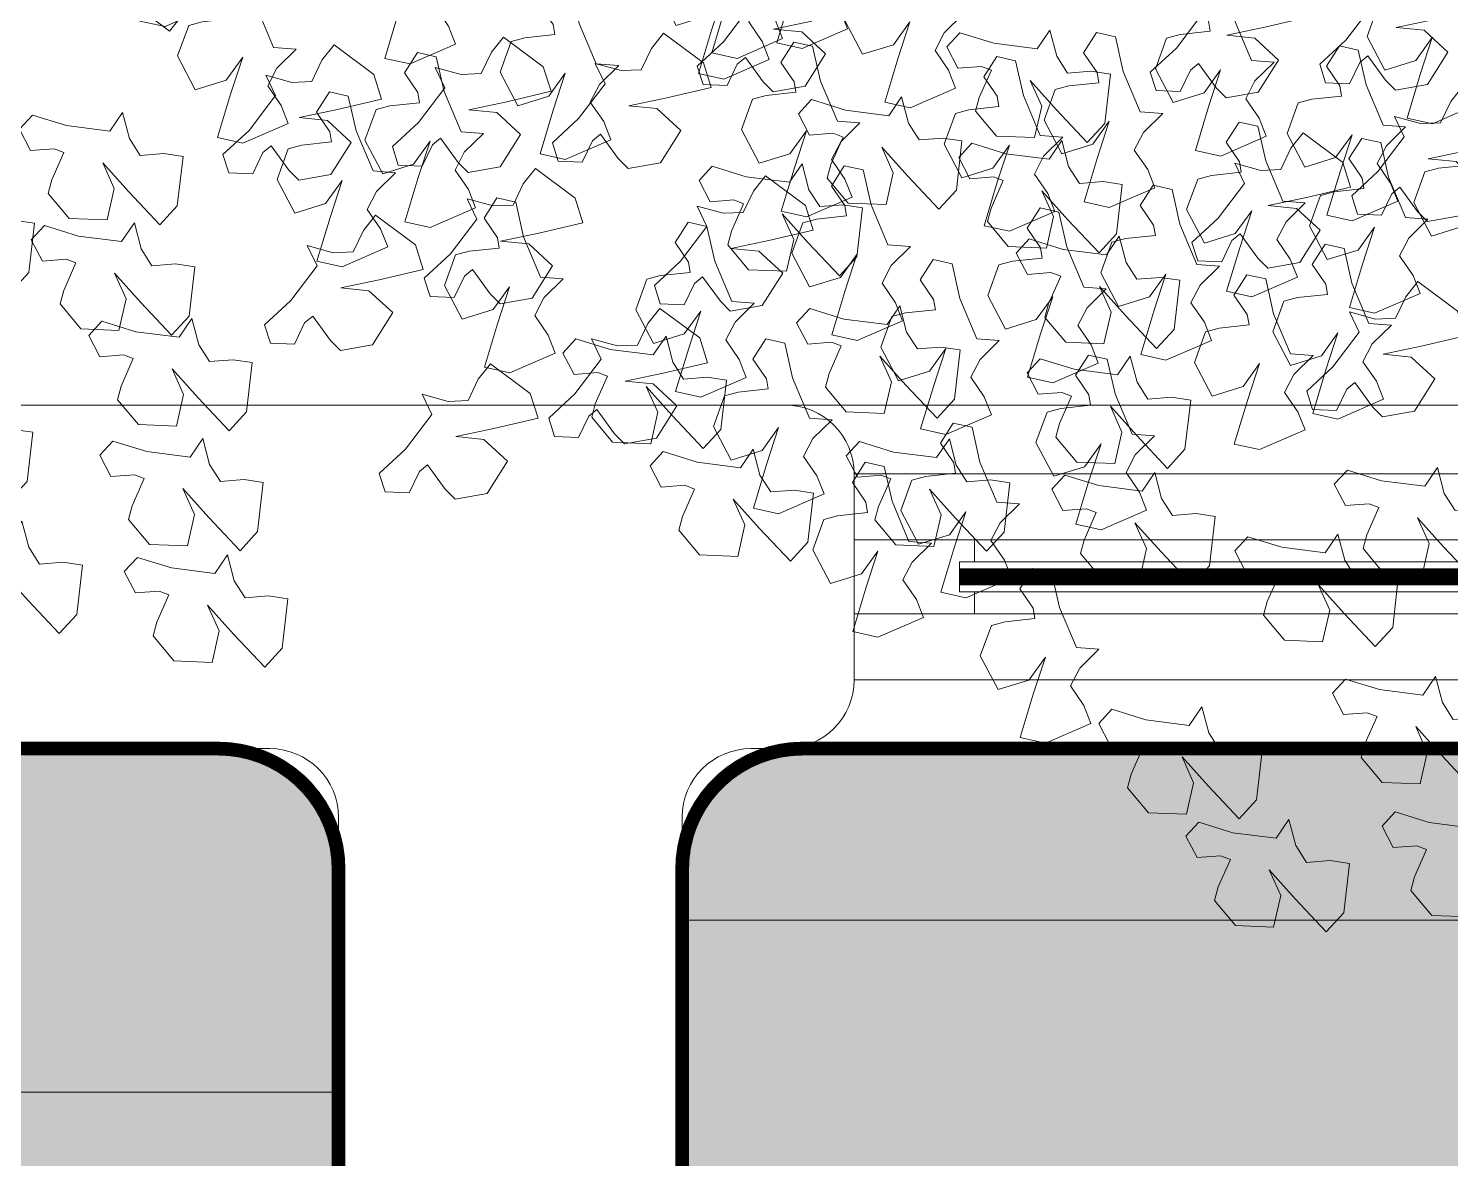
# Model space of a CAD drawing. Header units: metres. Extents: x 8 to 2416, y -346 to 476.
# Drawn here: x 214.881 to 215.709, y -96.089 to -95.431 of the extents above; entities that cross this region are included whole.
import ezdxf

# ---------------------------------------------------------------- set-up
doc = ezdxf.new("R2010")
doc.units = ezdxf.units.M
doc.linetypes.add('0', pattern=[0])
doc.layers.get('0').update_dxf_attribs({"color": 250, "linetype": '0', "lineweight": 20})
for name, color, linetype, lineweight in [('A-DOOR', 35, 'Continuous', 5), ('A-WALL', 250, 'Continuous', 20), ('ARBOLES', 86, 'Continuous', 0), ('baños', 140, 'Continuous', 0), ('muros bajitos', 252, 'Continuous', 5), ('piscina', 131, 'Continuous', 0), ('PLAFON', 253, 'Continuous', 5)]:
    doc.layers.add(name, color=color, linetype=linetype, lineweight=lineweight)
doc.styles.get("Standard").update_dxf_attribs({"font": 'arial.ttf', "height": 0.1875})

# ---------------------------------------------------------------- blocks, each defined once
blk = doc.blocks.new('TREES')
at = {"layer": 'ARBOLES', "color": 252, "true_color": 0x8da178}
for p, q in [((-0.03253, 0.00083), (-0.03416, -0.00541)), ((-0.06578, -0.00532), (-0.06526, -0.00732)), ((-0.05654, -0.01229), (-0.06062, -0.00466)), ((-0.03416, -0.00541), (-0.03004, -0.01174)), ((-0.02411, -0.00927), (-0.02128, -0.00444)), ((-0.02128, -0.00444), (-0.02298, -0.01197)), ((-0.11772, -0.01255), (-0.11428, -0.00845)), ((-0.06526, -0.00732), (-0.0711, -0.00852)), ((-0.03945, -0.0078), (-0.04162, -0.01205)), ((-0.03565, -0.00828), (-0.03945, -0.0078)), ((-0.03345, -0.015), (-0.03565, -0.00828)), ((-0.12752, -0.01584), (-0.12468, -0.01101)), ((-0.12468, -0.01101), (-0.12639, -0.01854)), ((-0.08765, -0.00968), (-0.08982, -0.01393)), ((-0.08385, -0.01016), (-0.08765, -0.00968)), ((-0.08165, -0.01688), (-0.08385, -0.01016)), ((-0.07371, -0.00949), (-0.07534, -0.01573)), ((-0.0711, -0.00852), (-0.07371, -0.00949)), ((-0.03004, -0.01174), (-0.02411, -0.00927)), ((-0.16144, -0.01197), (-0.16321, -0.0208)), ((-0.14951, -0.0167), (-0.15125, -0.01327)), ((-0.13756, -0.01198), (-0.13344, -0.01831)), ((-0.1192, -0.01623), (-0.11772, -0.01255)), ((-0.08982, -0.01393), (-0.08681, -0.01753)), ((-0.05206, -0.0122), (-0.05654, -0.01229)), ((-0.0555, -0.0163), (-0.05206, -0.0122)), ((-0.04162, -0.01205), (-0.03861, -0.01566)), ((-0.02298, -0.01197), (-0.02476, -0.0208)), ((-0.15813, -0.02144), (-0.14951, -0.0167)), ((-0.13344, -0.01831), (-0.12752, -0.01584)), ((-0.1162, -0.01984), (-0.1192, -0.01623)), ((-0.10692, -0.01625), (-0.10909, -0.0205)), ((-0.10312, -0.01673), (-0.10692, -0.01625)), ((-0.10092, -0.02345), (-0.10312, -0.01673)), ((-0.07757, -0.0245), (-0.08165, -0.01688)), ((-0.07534, -0.01573), (-0.07122, -0.02206)), ((-0.0653, -0.01959), (-0.06246, -0.01476)), ((-0.06246, -0.01476), (-0.06417, -0.02229)), ((-0.05698, -0.01998), (-0.0555, -0.0163)), ((-0.03861, -0.01566), (-0.03809, -0.01767)), ((-0.02937, -0.02263), (-0.03345, -0.015)), ((-0.01967, -0.02144), (-0.01106, -0.0167)), ((-0.14724, -0.01718), (-0.14941, -0.02142)), ((-0.14344, -0.01766), (-0.14724, -0.01718)), ((-0.14124, -0.02438), (-0.14344, -0.01766)), ((-0.12639, -0.01854), (-0.12816, -0.02737)), ((-0.08629, -0.01954), (-0.09213, -0.02073)), ((-0.08681, -0.01753), (-0.08629, -0.01954)), ((-0.07122, -0.02206), (-0.0653, -0.01959)), ((-0.04393, -0.01886), (-0.04654, -0.01983)), ((-0.03809, -0.01767), (-0.04393, -0.01886)), ((-0.16321, -0.0208), (-0.15813, -0.02144)), ((-0.14941, -0.02142), (-0.1464, -0.02503)), ((-0.11446, -0.02327), (-0.1162, -0.01984)), ((-0.10909, -0.0205), (-0.10608, -0.02411)), ((-0.09475, -0.02171), (-0.09638, -0.02795)), ((-0.09213, -0.02073), (-0.09475, -0.02171)), ((-0.06417, -0.02229), (-0.06594, -0.03112)), ((-0.05398, -0.02359), (-0.05698, -0.01998)), ((-0.04654, -0.01983), (-0.04818, -0.02607)), ((-0.02489, -0.02254), (-0.02937, -0.02263)), ((-0.02833, -0.02664), (-0.02489, -0.02254)), ((-0.02476, -0.0208), (-0.01967, -0.02144)), ((-0.1464, -0.02503), (-0.14588, -0.02704)), ((-0.13716, -0.032), (-0.14124, -0.02438)), ((-0.12307, -0.02801), (-0.11446, -0.02327)), ((-0.10608, -0.02411), (-0.10556, -0.02611)), ((-0.09684, -0.03107), (-0.10092, -0.02345)), ((-0.07309, -0.02441), (-0.07757, -0.0245)), ((-0.07653, -0.02852), (-0.07309, -0.02441)), ((-0.05785, -0.0247), (-0.06002, -0.02894)), ((-0.05405, -0.02517), (-0.05785, -0.0247)), ((-0.05185, -0.0319), (-0.05405, -0.02517)), ((-0.05224, -0.02702), (-0.05398, -0.02359)), ((-0.03813, -0.02993), (-0.0353, -0.0251)), ((-0.0353, -0.0251), (-0.037, -0.03263)), ((-0.14588, -0.02704), (-0.15172, -0.02823)), ((-0.12816, -0.02737), (-0.12307, -0.02801)), ((-0.1114, -0.0273), (-0.11401, -0.02828)), ((-0.10556, -0.02611), (-0.1114, -0.0273)), ((-0.09638, -0.02795), (-0.09226, -0.03427)), ((-0.08633, -0.0318), (-0.0835, -0.02697)), ((-0.0835, -0.02697), (-0.0852, -0.03451)), ((-0.06085, -0.03176), (-0.05224, -0.02702)), ((-0.04818, -0.02607), (-0.04405, -0.0324)), ((-0.03332, -0.02564), (-0.03548, -0.02989)), ((-0.02951, -0.02612), (-0.03332, -0.02564)), ((-0.02982, -0.03032), (-0.02833, -0.02664)), ((-0.02731, -0.03284), (-0.02951, -0.02612)), ((-0.15433, -0.02921), (-0.15596, -0.03545)), ((-0.15172, -0.02823), (-0.15433, -0.02921)), ((-0.11401, -0.02828), (-0.11564, -0.03452)), ((-0.09236, -0.03099), (-0.09684, -0.03107)), ((-0.0958, -0.03509), (-0.09236, -0.03099)), ((-0.07802, -0.0322), (-0.07653, -0.02852)), ((-0.06002, -0.02894), (-0.05701, -0.03255)), ((-0.04405, -0.0324), (-0.03813, -0.02993)), ((-0.03548, -0.02989), (-0.03248, -0.0335)), ((-0.02681, -0.03393), (-0.02982, -0.03032)), ((-0.01764, -0.03013), (-0.02026, -0.0311)), ((-0.0118, -0.02893), (-0.01764, -0.03013)), ((-0.13268, -0.03191), (-0.13716, -0.032)), ((-0.13612, -0.03601), (-0.13268, -0.03191)), ((-0.1056, -0.03838), (-0.10276, -0.03355)), ((-0.10276, -0.03355), (-0.10447, -0.04108)), ((-0.09226, -0.03427), (-0.08633, -0.0318)), ((-0.07501, -0.0358), (-0.07802, -0.0322)), ((-0.06594, -0.03112), (-0.06085, -0.03176)), ((-0.05701, -0.03255), (-0.05649, -0.03456)), ((-0.04777, -0.03952), (-0.05185, -0.0319)), ((-0.037, -0.03263), (-0.03878, -0.04146)), ((-0.03248, -0.0335), (-0.03196, -0.03551)), ((-0.02324, -0.04047), (-0.02731, -0.03284)), ((-0.02026, -0.0311), (-0.02189, -0.03734)), ((-0.15596, -0.03545), (-0.15184, -0.04177)), ((-0.14592, -0.0393), (-0.14308, -0.03447)), ((-0.14308, -0.03447), (-0.14479, -0.04201)), ((-0.1376, -0.03969), (-0.13612, -0.03601)), ((-0.11564, -0.03452), (-0.11152, -0.04085)), ((-0.09728, -0.03877), (-0.0958, -0.03509)), ((-0.0852, -0.03451), (-0.08698, -0.04334)), ((-0.07328, -0.03924), (-0.07501, -0.0358)), ((-0.06233, -0.03575), (-0.06495, -0.03673)), ((-0.05649, -0.03456), (-0.06233, -0.03575)), ((-0.03196, -0.03551), (-0.03779, -0.0367)), ((-0.02507, -0.03736), (-0.02681, -0.03393)), ((-0.15184, -0.04177), (-0.14592, -0.0393)), ((-0.11152, -0.04085), (-0.1056, -0.03838)), ((-0.09428, -0.04238), (-0.09728, -0.03877)), ((-0.08189, -0.04398), (-0.07328, -0.03924)), ((-0.07364, -0.03879), (-0.0758, -0.04304)), ((-0.06983, -0.03927), (-0.07364, -0.03879)), ((-0.06763, -0.04599), (-0.06983, -0.03927)), ((-0.06495, -0.03673), (-0.06658, -0.04297)), ((-0.04329, -0.03943), (-0.04777, -0.03952)), ((-0.04673, -0.04353), (-0.04329, -0.03943)), ((-0.04041, -0.03767), (-0.04204, -0.04391)), ((-0.03779, -0.0367), (-0.04041, -0.03767)), ((-0.03369, -0.0421), (-0.02507, -0.03736)), ((-0.02189, -0.03734), (-0.01777, -0.04367)), ((-0.14479, -0.04201), (-0.14656, -0.05084)), ((-0.1346, -0.0433), (-0.1376, -0.03969)), ((-0.13497, -0.04066), (-0.13714, -0.04491)), ((-0.13117, -0.04114), (-0.13497, -0.04066)), ((-0.12897, -0.04786), (-0.13117, -0.04114)), ((-0.10447, -0.04108), (-0.10624, -0.04991)), ((-0.05653, -0.04682), (-0.0537, -0.04199)), ((-0.0537, -0.04199), (-0.0554, -0.04953)), ((-0.03878, -0.04146), (-0.03369, -0.0421)), ((-0.01876, -0.04038), (-0.02324, -0.04047)), ((-0.02219, -0.04448), (-0.01876, -0.04038)), ((-0.01777, -0.04367), (-0.01184, -0.0412)), ((0.13765, -0.04084), (0.13308, -0.04818)), ((-0.13714, -0.04491), (-0.13413, -0.04852)), ((-0.13286, -0.04674), (-0.1346, -0.0433)), ((-0.09254, -0.04581), (-0.09428, -0.04238)), ((-0.08698, -0.04334), (-0.08189, -0.04398)), ((-0.0758, -0.04304), (-0.0728, -0.04664)), ((-0.06658, -0.04297), (-0.06245, -0.04929)), ((-0.04822, -0.04721), (-0.04673, -0.04353)), ((-0.04204, -0.04391), (-0.03792, -0.05024)), ((-0.03199, -0.04777), (-0.02916, -0.04294)), ((-0.02916, -0.04294), (-0.03087, -0.05048)), ((-0.02368, -0.04816), (-0.02219, -0.04448)), ((0.14275, -0.04473), (0.15013, -0.04244)), ((0.14835, -0.04477), (0.14275, -0.04473)), ((0.15345, -0.04866), (0.14835, -0.04477)), ((-0.14147, -0.05148), (-0.13286, -0.04674)), ((-0.12489, -0.05549), (-0.12897, -0.04786)), ((-0.10116, -0.05055), (-0.09254, -0.04581)), ((-0.09554, -0.04536), (-0.0977, -0.04961)), ((-0.09173, -0.04584), (-0.09554, -0.04536)), ((-0.08953, -0.05256), (-0.09173, -0.04584)), ((-0.0728, -0.04664), (-0.07227, -0.04865)), ((-0.06356, -0.05361), (-0.06763, -0.04599)), ((-0.06245, -0.04929), (-0.05653, -0.04682)), ((-0.04521, -0.05082), (-0.04822, -0.04721)), ((-0.03859, -0.04723), (-0.04075, -0.05148)), ((-0.03478, -0.04771), (-0.03859, -0.04723)), ((-0.03792, -0.05024), (-0.03199, -0.04777)), ((-0.03258, -0.05443), (-0.03478, -0.04771)), ((0.12109, -0.04759), (0.11899, -0.05081)), ((0.1295, -0.05268), (0.12109, -0.04759)), ((-0.13361, -0.05052), (-0.13945, -0.05172)), ((-0.13413, -0.04852), (-0.13361, -0.05052)), ((-0.10624, -0.04991), (-0.10116, -0.05055)), ((-0.0977, -0.04961), (-0.0947, -0.05321)), ((-0.07811, -0.04984), (-0.08073, -0.05082)), ((-0.07227, -0.04865), (-0.07811, -0.04984)), ((-0.0554, -0.04953), (-0.05718, -0.05836)), ((-0.03087, -0.05048), (-0.03264, -0.0593)), ((-0.02067, -0.05177), (-0.02368, -0.04816)), ((0.13308, -0.04818), (0.12836, -0.05344)), ((0.15004, -0.0554), (0.15345, -0.04866)), ((-0.14656, -0.05084), (-0.14147, -0.05148)), ((-0.14207, -0.05269), (-0.1437, -0.05893)), ((-0.13945, -0.05172), (-0.14207, -0.05269)), ((-0.0947, -0.05321), (-0.09417, -0.05522)), ((-0.08546, -0.06018), (-0.08953, -0.05256)), ((-0.08073, -0.05082), (-0.08236, -0.05706)), ((-0.05907, -0.05352), (-0.06356, -0.05361)), ((-0.06251, -0.05762), (-0.05907, -0.05352)), ((-0.04347, -0.05426), (-0.04521, -0.05082)), ((-0.04075, -0.05148), (-0.03774, -0.05509)), ((-0.01894, -0.0552), (-0.02067, -0.05177)), ((0.01514, -0.05124), (0.02355, -0.05633)), ((0.02355, -0.05633), (0.02565, -0.05311)), ((0.08956, -0.05134), (0.08745, -0.05456)), ((0.09797, -0.05643), (0.08956, -0.05134)), ((0.11899, -0.05081), (0.11737, -0.05521)), ((0.12836, -0.05344), (0.12985, -0.05698)), ((0.1315, -0.0574), (0.1295, -0.05268)), ((0.13461, -0.05673), (0.13623, -0.05232)), ((0.13623, -0.05232), (0.13771, -0.05087)), ((0.13771, -0.05087), (0.14166, -0.05533)), ((-0.16476, -0.05473), (-0.16692, -0.05898)), ((-0.16095, -0.05521), (-0.16476, -0.05473)), ((-0.15875, -0.06193), (-0.16095, -0.05521)), ((-0.12041, -0.0554), (-0.12489, -0.05549)), ((-0.12385, -0.0595), (-0.12041, -0.0554)), ((-0.09417, -0.05522), (-0.10001, -0.05641)), ((-0.07231, -0.06091), (-0.06948, -0.05608)), ((-0.06948, -0.05608), (-0.07119, -0.06362)), ((-0.05349, -0.05473), (-0.05565, -0.05898)), ((-0.04968, -0.05521), (-0.05349, -0.05473)), ((-0.05209, -0.059), (-0.04347, -0.05426)), ((-0.04748, -0.06193), (-0.04968, -0.05521)), ((-0.03774, -0.05509), (-0.03722, -0.0571)), ((-0.02851, -0.06206), (-0.03258, -0.05443)), ((-0.02755, -0.05994), (-0.01894, -0.0552)), ((0.05626, -0.05603), (0.05415, -0.05925)), ((0.06467, -0.06112), (0.05626, -0.05603)), ((0.08745, -0.05456), (0.08583, -0.05896)), ((0.10816, -0.05484), (0.11048, -0.05868)), ((0.11343, -0.05577), (0.10816, -0.05484)), ((0.11737, -0.05521), (0.11343, -0.05577)), ((0.14166, -0.05533), (0.14381, -0.05711)), ((0.14381, -0.05711), (0.15004, -0.0554)), ((-0.16692, -0.05898), (-0.16391, -0.06259)), ((-0.1437, -0.05893), (-0.13957, -0.06526)), ((-0.13365, -0.06279), (-0.13082, -0.05796)), ((-0.13082, -0.05796), (-0.13252, -0.06549)), ((-0.11569, -0.05756), (-0.11785, -0.0618)), ((-0.11188, -0.05803), (-0.11569, -0.05756)), ((-0.10968, -0.06476), (-0.11188, -0.05803)), ((-0.10263, -0.05739), (-0.10426, -0.06363)), ((-0.10001, -0.05641), (-0.10263, -0.05739)), ((-0.08236, -0.05706), (-0.07824, -0.06338)), ((-0.064, -0.06131), (-0.06251, -0.05762)), ((-0.05718, -0.05836), (-0.05209, -0.059)), ((-0.05565, -0.05898), (-0.05265, -0.06259)), ((-0.04306, -0.05829), (-0.04568, -0.05926)), ((-0.03722, -0.0571), (-0.04306, -0.05829)), ((0.07663, -0.05859), (0.07895, -0.06243)), ((0.0819, -0.05952), (0.07663, -0.05859)), ((0.08583, -0.05896), (0.0819, -0.05952)), ((0.09996, -0.06115), (0.09797, -0.05643)), ((0.11048, -0.05868), (0.10592, -0.06602)), ((0.12296, -0.06028), (0.1315, -0.0574)), ((0.12985, -0.05698), (0.13461, -0.05673)), ((-0.15468, -0.06956), (-0.15875, -0.06193)), ((-0.12534, -0.06318), (-0.12385, -0.0595)), ((-0.11785, -0.0618), (-0.11485, -0.06541)), ((-0.08097, -0.06009), (-0.08546, -0.06018)), ((-0.08441, -0.0642), (-0.08097, -0.06009)), ((-0.07824, -0.06338), (-0.07231, -0.06091)), ((-0.06099, -0.06491), (-0.064, -0.06131)), ((-0.04341, -0.06956), (-0.04748, -0.06193)), ((-0.04568, -0.05926), (-0.04731, -0.0655)), ((-0.03264, -0.0593), (-0.02755, -0.05994)), ((-0.02402, -0.06197), (-0.02851, -0.06206)), ((-0.02746, -0.06607), (-0.02402, -0.06197)), ((0.05415, -0.05925), (0.05253, -0.06366)), ((0.06666, -0.06585), (0.06467, -0.06112)), ((0.09143, -0.06403), (0.09996, -0.06115)), ((0.11558, -0.06257), (0.12296, -0.06028)), ((-0.16339, -0.06459), (-0.16923, -0.06579)), ((-0.16391, -0.06259), (-0.16339, -0.06459)), ((-0.13957, -0.06526), (-0.13365, -0.06279)), ((-0.12233, -0.06679), (-0.12534, -0.06318)), ((-0.10561, -0.07238), (-0.10968, -0.06476)), ((-0.10426, -0.06363), (-0.10014, -0.06996)), ((-0.09421, -0.06748), (-0.09138, -0.06266)), ((-0.09138, -0.06266), (-0.09309, -0.07019)), ((-0.0859, -0.06788), (-0.08441, -0.0642)), ((-0.07119, -0.06362), (-0.07296, -0.07245)), ((-0.05212, -0.06459), (-0.05796, -0.06579)), ((-0.05265, -0.06259), (-0.05212, -0.06459)), ((-0.03726, -0.06936), (-0.03443, -0.06453)), ((-0.03443, -0.06453), (-0.03613, -0.07207)), ((0.04333, -0.06329), (0.04565, -0.06712)), ((0.0486, -0.06421), (0.04333, -0.06329)), ((0.05253, -0.06366), (0.0486, -0.06421)), ((0.07895, -0.06243), (0.07438, -0.06977)), ((0.08405, -0.06632), (0.09143, -0.06403)), ((0.12118, -0.06261), (0.11558, -0.06257)), ((0.12628, -0.06651), (0.12118, -0.06261)), ((-0.17185, -0.06676), (-0.17348, -0.073)), ((-0.16923, -0.06579), (-0.17185, -0.06676)), ((-0.13252, -0.06549), (-0.1343, -0.07432)), ((-0.12059, -0.07022), (-0.12233, -0.06679)), ((-0.11432, -0.06742), (-0.12016, -0.06861)), ((-0.11485, -0.06541), (-0.11432, -0.06742)), ((-0.10014, -0.06996), (-0.09421, -0.06748)), ((-0.06058, -0.06676), (-0.06221, -0.073)), ((-0.05926, -0.06835), (-0.06099, -0.06491)), ((-0.05796, -0.06579), (-0.06058, -0.06676)), ((-0.04731, -0.0655), (-0.04319, -0.07183)), ((-0.02895, -0.06975), (-0.02746, -0.06607)), ((0.04565, -0.06712), (0.04108, -0.07447)), ((0.05813, -0.06873), (0.06666, -0.06585)), ((0.08965, -0.06636), (0.08405, -0.06632)), ((0.09475, -0.07025), (0.08965, -0.06636)), ((0.10592, -0.06602), (0.10119, -0.07129)), ((0.12287, -0.07324), (0.12628, -0.06651)), ((-0.15019, -0.06947), (-0.15468, -0.06956)), ((-0.15363, -0.07357), (-0.15019, -0.06947)), ((-0.12921, -0.07496), (-0.12059, -0.07022)), ((-0.12278, -0.06958), (-0.12441, -0.07583)), ((-0.12016, -0.06861), (-0.12278, -0.06958)), ((-0.09309, -0.07019), (-0.09486, -0.07902)), ((-0.08289, -0.07148), (-0.0859, -0.06788)), ((-0.06787, -0.07309), (-0.05926, -0.06835)), ((-0.03892, -0.06947), (-0.04341, -0.06956)), ((-0.04319, -0.07183), (-0.03726, -0.06936)), ((-0.04236, -0.07357), (-0.03892, -0.06947)), ((-0.02594, -0.07336), (-0.02895, -0.06975)), ((0.05075, -0.07102), (0.05813, -0.06873)), ((0.07438, -0.06977), (0.06966, -0.07503)), ((0.09133, -0.07699), (0.09475, -0.07025)), ((0.10744, -0.07457), (0.10906, -0.07016)), ((0.10906, -0.07016), (0.11054, -0.06871)), ((0.11054, -0.06871), (0.11449, -0.07317)), ((-0.17348, -0.073), (-0.16936, -0.07933)), ((-0.16343, -0.07686), (-0.1606, -0.07203)), ((-0.1606, -0.07203), (-0.1623, -0.07956)), ((-0.10113, -0.07229), (-0.10561, -0.07238)), ((-0.10456, -0.07639), (-0.10113, -0.07229)), ((-0.08116, -0.07492), (-0.08289, -0.07148)), ((-0.07296, -0.07245), (-0.06787, -0.07309)), ((-0.06221, -0.073), (-0.05809, -0.07933)), ((-0.05216, -0.07686), (-0.04933, -0.07203)), ((-0.04933, -0.07203), (-0.05103, -0.07956)), ((-0.03613, -0.07207), (-0.03791, -0.08089)), ((0.01577, -0.07329), (0.01361, -0.07721)), ((0.0176, -0.07831), (0.01577, -0.07329)), ((0.05635, -0.07106), (0.05075, -0.07102)), ((0.06145, -0.07495), (0.05635, -0.07106)), ((0.07753, -0.07391), (0.07901, -0.07246)), ((0.07901, -0.07246), (0.08296, -0.07692)), ((0.10119, -0.07129), (0.10268, -0.07482)), ((0.11449, -0.07317), (0.11665, -0.07495)), ((0.11665, -0.07495), (0.12287, -0.07324)), ((-0.15512, -0.07725), (-0.15363, -0.07357)), ((-0.1343, -0.07432), (-0.12921, -0.07496)), ((-0.12441, -0.07583), (-0.12029, -0.08215)), ((-0.11436, -0.07968), (-0.11153, -0.07485)), ((-0.11153, -0.07485), (-0.11324, -0.08239)), ((-0.08977, -0.07966), (-0.08116, -0.07492)), ((-0.08327, -0.07352), (-0.08544, -0.07777)), ((-0.07947, -0.074), (-0.08327, -0.07352)), ((-0.07727, -0.08072), (-0.07947, -0.074)), ((-0.04385, -0.07725), (-0.04236, -0.07357)), ((-0.02421, -0.07679), (-0.02594, -0.07336)), ((-0.00196, -0.07547), (-0.00427, -0.07853)), ((0.00496, -0.07693), (-0.00196, -0.07547)), ((0.04108, -0.07447), (0.03636, -0.07973)), ((0.05803, -0.08168), (0.06145, -0.07495)), ((0.06966, -0.07503), (0.07115, -0.07857)), ((0.07591, -0.07832), (0.07753, -0.07391)), ((0.10268, -0.07482), (0.10744, -0.07457)), ((0.14388, -0.07387), (0.14177, -0.07709)), ((0.15229, -0.07896), (0.14388, -0.07387)), ((-0.16936, -0.07933), (-0.16343, -0.07686)), ((-0.15211, -0.08086), (-0.15512, -0.07725)), ((-0.14724, -0.07632), (-0.14941, -0.08057)), ((-0.14344, -0.0768), (-0.14724, -0.07632)), ((-0.14124, -0.08352), (-0.14344, -0.0768)), ((-0.10605, -0.08007), (-0.10456, -0.07639)), ((-0.08544, -0.07777), (-0.08243, -0.08138)), ((-0.05809, -0.07933), (-0.05216, -0.07686)), ((-0.04084, -0.08086), (-0.04385, -0.07725)), ((-0.03282, -0.08153), (-0.02421, -0.07679)), ((-0.00427, -0.07853), (-0.00168, -0.08253)), ((0.01361, -0.07721), (0.00496, -0.07693)), ((0.02005, -0.08144), (0.0176, -0.07831)), ((0.04261, -0.08302), (0.04423, -0.07861)), ((0.04423, -0.07861), (0.04571, -0.07715)), ((0.04571, -0.07715), (0.04966, -0.08161)), ((0.07115, -0.07857), (0.07591, -0.07832)), ((0.08296, -0.07692), (0.08511, -0.0787)), ((0.08511, -0.0787), (0.09133, -0.07699)), ((0.09831, -0.0767), (0.0962, -0.07992)), ((0.10672, -0.08178), (0.09831, -0.0767)), ((0.14177, -0.07709), (0.14015, -0.0815)), ((-0.1623, -0.07956), (-0.16408, -0.08839)), ((-0.15038, -0.08429), (-0.15211, -0.08086)), ((-0.14941, -0.08057), (-0.1464, -0.08418)), ((-0.12029, -0.08215), (-0.11436, -0.07968)), ((-0.10304, -0.08368), (-0.10605, -0.08007)), ((-0.09486, -0.07902), (-0.08977, -0.07966)), ((-0.08243, -0.08138), (-0.08191, -0.08338)), ((-0.07319, -0.08835), (-0.07727, -0.08072)), ((-0.05103, -0.07956), (-0.05281, -0.08839)), ((-0.03911, -0.08429), (-0.04084, -0.08086)), ((-0.03791, -0.08089), (-0.03282, -0.08153)), ((-0.00168, -0.08253), (0.00295, -0.08173)), ((0.00295, -0.08173), (0.00495, -0.08228)), ((0.02467, -0.08064), (0.02005, -0.08144)), ((0.02852, -0.08086), (0.02467, -0.08064)), ((0.02831, -0.09069), (0.02852, -0.08086)), ((0.03636, -0.07973), (0.03785, -0.08326)), ((0.04966, -0.08161), (0.05181, -0.08339)), ((0.05181, -0.08339), (0.05803, -0.08168)), ((0.0962, -0.07992), (0.09458, -0.08432)), ((0.13095, -0.08113), (0.13326, -0.08496)), ((0.13622, -0.08205), (0.13095, -0.08113)), ((0.14015, -0.0815), (0.13622, -0.08205)), ((0.15428, -0.08369), (0.15229, -0.07896)), ((-0.15899, -0.08903), (-0.15038, -0.08429)), ((-0.1464, -0.08418), (-0.14588, -0.08618)), ((-0.13716, -0.09115), (-0.14124, -0.08352)), ((-0.11324, -0.08239), (-0.11501, -0.09122)), ((-0.10131, -0.08711), (-0.10304, -0.08368)), ((-0.08775, -0.08458), (-0.09036, -0.08555)), ((-0.08191, -0.08338), (-0.08775, -0.08458)), ((-0.04772, -0.08903), (-0.03911, -0.08429)), ((0.00495, -0.08228), (0.00306, -0.08793)), ((0.01278, -0.08358), (0.01846, -0.08882)), ((0.01555, -0.08845), (0.01278, -0.08358)), ((0.03785, -0.08326), (0.04261, -0.08302)), ((0.08538, -0.08395), (0.0877, -0.08779)), ((0.09065, -0.08488), (0.08538, -0.08395)), ((0.09458, -0.08432), (0.09065, -0.08488)), ((0.10871, -0.08651), (0.10672, -0.08178)), ((0.14574, -0.08657), (0.15428, -0.08369)), ((-0.15172, -0.08738), (-0.15433, -0.08835)), ((-0.14588, -0.08618), (-0.15172, -0.08738)), ((-0.10992, -0.09186), (-0.10131, -0.08711)), ((-0.09036, -0.08555), (-0.09199, -0.09179)), ((0.10018, -0.08939), (0.10871, -0.08651)), ((0.13326, -0.08496), (0.1287, -0.09231)), ((0.13837, -0.08886), (0.14574, -0.08657)), ((-0.16408, -0.08839), (-0.15899, -0.08903)), ((-0.15433, -0.08835), (-0.15596, -0.09459)), ((-0.10869, -0.08947), (-0.11085, -0.09371)), ((-0.10489, -0.08994), (-0.10869, -0.08947)), ((-0.10269, -0.09667), (-0.10489, -0.08994)), ((-0.06871, -0.08826), (-0.07319, -0.08835)), ((-0.07215, -0.09236), (-0.06871, -0.08826)), ((-0.05281, -0.08839), (-0.04772, -0.08903)), ((-0.01228, -0.08925), (-0.01445, -0.09318)), ((-0.01045, -0.09428), (-0.01228, -0.08925)), ((0.00306, -0.08793), (0.0026, -0.09069)), ((0.01473, -0.09481), (0.01555, -0.08845)), ((0.01846, -0.08882), (0.02522, -0.09477)), ((0.06764, -0.08889), (0.06553, -0.09211)), ((0.07605, -0.09398), (0.06764, -0.08889)), ((0.0877, -0.08779), (0.08313, -0.09513)), ((0.0928, -0.09168), (0.10018, -0.08939)), ((0.14397, -0.0889), (0.13837, -0.08886)), ((0.14907, -0.09279), (0.14397, -0.0889)), ((-0.13268, -0.09106), (-0.13716, -0.09115)), ((-0.13612, -0.09516), (-0.13268, -0.09106)), ((-0.11501, -0.09122), (-0.10992, -0.09186)), ((-0.09199, -0.09179), (-0.08787, -0.09812)), ((-0.08195, -0.09565), (-0.07911, -0.09082)), ((-0.07911, -0.09082), (-0.08082, -0.09835)), ((-0.07364, -0.09604), (-0.07215, -0.09236)), ((-0.03001, -0.09144), (-0.03232, -0.09449)), ((-0.02309, -0.0929), (-0.03001, -0.09144)), ((-0.01445, -0.09318), (-0.02309, -0.0929)), ((0.0026, -0.09069), (0.00719, -0.09522)), ((0.02522, -0.09477), (0.02831, -0.09069)), ((0.06553, -0.09211), (0.06391, -0.09652)), ((0.0984, -0.09172), (0.0928, -0.09168)), ((0.1035, -0.09561), (0.0984, -0.09172)), ((0.1287, -0.09231), (0.12398, -0.09757)), ((0.14565, -0.09953), (0.14907, -0.09279)), ((-0.15596, -0.09459), (-0.15184, -0.10092)), ((-0.14592, -0.09845), (-0.14308, -0.09362)), ((-0.14308, -0.09362), (-0.14479, -0.10115)), ((-0.1376, -0.09884), (-0.13612, -0.09516)), ((-0.11085, -0.09371), (-0.10785, -0.09732)), ((-0.08787, -0.09812), (-0.08195, -0.09565)), ((-0.03232, -0.09449), (-0.02973, -0.09849)), ((-0.00801, -0.09741), (-0.01045, -0.09428)), ((0.00719, -0.09522), (0.01473, -0.09481)), ((0.02015, -0.09488), (0.01799, -0.0988)), ((0.02199, -0.0999), (0.02015, -0.09488)), ((0.07804, -0.09871), (0.07605, -0.09398)), ((0.08313, -0.09513), (0.07841, -0.10039)), ((0.10008, -0.10235), (0.1035, -0.09561)), ((0.13185, -0.09645), (0.13333, -0.09499)), ((0.13333, -0.09499), (0.13728, -0.09945)), ((-0.15184, -0.10092), (-0.14592, -0.09845)), ((-0.10785, -0.09732), (-0.10733, -0.09933)), ((-0.09861, -0.10429), (-0.10269, -0.09667)), ((-0.08082, -0.09835), (-0.08259, -0.10718)), ((-0.07063, -0.09965), (-0.07364, -0.09604)), ((-0.02973, -0.09849), (-0.0251, -0.09769)), ((-0.0251, -0.09769), (-0.0231, -0.09825)), ((-0.0231, -0.09825), (-0.02499, -0.1039)), ((-0.00338, -0.09661), (-0.00801, -0.09741)), ((0.00046, -0.09682), (-0.00338, -0.09661)), ((0.00243, -0.09706), (0.00011, -0.10012)), ((0.00026, -0.10665), (0.00046, -0.09682)), ((0.00935, -0.09852), (0.00243, -0.09706)), ((0.01799, -0.0988), (0.00935, -0.09852)), ((0.05471, -0.09614), (0.05703, -0.09998)), ((0.05998, -0.09707), (0.05471, -0.09614)), ((0.06391, -0.09652), (0.05998, -0.09707)), ((0.08628, -0.09927), (0.08776, -0.09782)), ((0.08776, -0.09782), (0.09171, -0.10228)), ((0.12398, -0.09757), (0.12547, -0.1011)), ((0.13023, -0.10086), (0.13185, -0.09645)), ((-0.14479, -0.10115), (-0.14656, -0.10998)), ((-0.1346, -0.10245), (-0.1376, -0.09884)), ((-0.12532, -0.09886), (-0.12749, -0.10311)), ((-0.12152, -0.09934), (-0.12532, -0.09886)), ((-0.11932, -0.10606), (-0.12152, -0.09934)), ((-0.11578, -0.1015), (-0.11741, -0.10774)), ((-0.11317, -0.10052), (-0.11578, -0.1015)), ((-0.10733, -0.09933), (-0.11317, -0.10052)), ((-0.06889, -0.10308), (-0.07063, -0.09965)), ((-0.01527, -0.09954), (-0.00959, -0.10479)), ((-0.0125, -0.10441), (-0.01527, -0.09954)), ((0.00011, -0.10012), (0.00271, -0.10412)), ((0.02443, -0.10303), (0.02199, -0.0999)), ((0.05703, -0.09998), (0.05246, -0.10732)), ((0.06951, -0.10158), (0.07804, -0.09871)), ((0.07841, -0.10039), (0.0799, -0.10393)), ((0.08466, -0.10368), (0.08628, -0.09927)), ((0.12547, -0.1011), (0.13023, -0.10086)), ((0.13728, -0.09945), (0.13943, -0.10123)), ((0.13943, -0.10123), (0.14565, -0.09953)), ((-0.13286, -0.10588), (-0.1346, -0.10245)), ((-0.12749, -0.10311), (-0.12448, -0.10672)), ((-0.09413, -0.1042), (-0.09861, -0.10429)), ((-0.09757, -0.1083), (-0.09413, -0.1042)), ((-0.07751, -0.10782), (-0.06889, -0.10308)), ((-0.03068, -0.10427), (-0.03285, -0.10819)), ((-0.02885, -0.1093), (-0.03068, -0.10427)), ((-0.02499, -0.1039), (-0.02545, -0.10665)), ((0.00271, -0.10412), (0.00734, -0.10332)), ((0.00734, -0.10332), (0.00933, -0.10387)), ((0.00933, -0.10387), (0.00745, -0.10952)), ((0.02906, -0.10223), (0.02443, -0.10303)), ((0.0329, -0.10245), (0.02906, -0.10223)), ((0.0327, -0.11228), (0.0329, -0.10245)), ((0.06213, -0.10388), (0.06951, -0.10158)), ((0.06773, -0.10392), (0.06213, -0.10388)), ((0.07283, -0.10781), (0.06773, -0.10392)), ((0.0799, -0.10393), (0.08466, -0.10368)), ((0.09171, -0.10228), (0.09386, -0.10406)), ((0.09386, -0.10406), (0.10008, -0.10235)), ((0.12548, -0.10203), (0.12337, -0.10525)), ((0.13389, -0.10712), (0.12548, -0.10203)), ((-0.14147, -0.11062), (-0.13286, -0.10588)), ((-0.12448, -0.10672), (-0.12396, -0.10872)), ((-0.11524, -0.11368), (-0.11932, -0.10606)), ((-0.10737, -0.11159), (-0.10453, -0.10676)), ((-0.10453, -0.10676), (-0.10624, -0.1143)), ((-0.04841, -0.10646), (-0.05072, -0.10951)), ((-0.04149, -0.10791), (-0.04841, -0.10646)), ((-0.02545, -0.10665), (-0.02086, -0.11119)), ((-0.01332, -0.11078), (-0.0125, -0.10441)), ((-0.00959, -0.10479), (-0.00284, -0.11074)), ((-0.00284, -0.11074), (0.00026, -0.10665)), ((0.01717, -0.10517), (0.02284, -0.11041)), ((0.01993, -0.11004), (0.01717, -0.10517)), ((0.12337, -0.10525), (0.12175, -0.10966)), ((0.13588, -0.11185), (0.13389, -0.10712)), ((-0.1298, -0.10992), (-0.13241, -0.11089)), ((-0.12396, -0.10872), (-0.1298, -0.10992)), ((-0.11741, -0.10774), (-0.11329, -0.11406)), ((-0.09905, -0.11198), (-0.09757, -0.1083)), ((-0.08259, -0.10718), (-0.07751, -0.10782)), ((-0.05072, -0.10951), (-0.04813, -0.11351)), ((-0.03285, -0.10819), (-0.04149, -0.10791)), ((-0.02641, -0.11243), (-0.02885, -0.1093)), ((0.00745, -0.10952), (0.00698, -0.11228)), ((0.05246, -0.10732), (0.04774, -0.11259)), ((0.06942, -0.11454), (0.07283, -0.10781)), ((0.11255, -0.10929), (0.11486, -0.11312)), ((0.11782, -0.11022), (0.11255, -0.10929)), ((0.12175, -0.10966), (0.11782, -0.11022)), ((-0.14656, -0.10998), (-0.14147, -0.11062)), ((-0.13241, -0.11089), (-0.13404, -0.11713)), ((-0.11329, -0.11406), (-0.10737, -0.11159)), ((-0.09605, -0.11559), (-0.09905, -0.11198)), ((-0.04813, -0.11351), (-0.0435, -0.11271)), ((-0.0435, -0.11271), (-0.0415, -0.11326)), ((-0.02178, -0.11163), (-0.02641, -0.11243)), ((-0.01794, -0.11184), (-0.02178, -0.11163)), ((-0.02086, -0.11119), (-0.01332, -0.11078)), ((-0.01814, -0.12167), (-0.01794, -0.11184)), ((0.00698, -0.11228), (0.01157, -0.11681)), ((0.01911, -0.1164), (0.01993, -0.11004)), ((0.02284, -0.11041), (0.0296, -0.11636)), ((0.0296, -0.11636), (0.0327, -0.11228)), ((0.03329, -0.11272), (0.03112, -0.11664)), ((0.03512, -0.11775), (0.03329, -0.11272)), ((0.04774, -0.11259), (0.04923, -0.11612)), ((0.05399, -0.11588), (0.05561, -0.11147)), ((0.05561, -0.11147), (0.05709, -0.11001)), ((0.05709, -0.11001), (0.06104, -0.11447)), ((0.12734, -0.11473), (0.13588, -0.11185)), ((-0.11076, -0.1136), (-0.11524, -0.11368)), ((-0.1142, -0.1177), (-0.11076, -0.1136)), ((-0.10624, -0.1143), (-0.10801, -0.12313)), ((-0.09431, -0.11903), (-0.09605, -0.11559)), ((-0.0415, -0.11326), (-0.04339, -0.11892)), ((-0.03367, -0.11456), (-0.02799, -0.1198)), ((-0.0309, -0.11943), (-0.03367, -0.11456)), ((0.01556, -0.1149), (0.01324, -0.11796)), ((0.02248, -0.11636), (0.01556, -0.1149)), ((0.06104, -0.11447), (0.06319, -0.11625)), ((0.06319, -0.11625), (0.06942, -0.11454)), ((0.11486, -0.11312), (0.1103, -0.12047)), ((0.11997, -0.11702), (0.12734, -0.11473)), ((-0.13404, -0.11713), (-0.12992, -0.12346)), ((-0.124, -0.12099), (-0.12116, -0.11616)), ((-0.12116, -0.11616), (-0.12287, -0.12369)), ((-0.11569, -0.12138), (-0.1142, -0.1177)), ((-0.09029, -0.1167), (-0.09245, -0.12095)), ((-0.08648, -0.11718), (-0.09029, -0.1167)), ((-0.08429, -0.1239), (-0.08648, -0.11718)), ((0.01157, -0.11681), (0.01911, -0.1164)), ((0.01324, -0.11796), (0.01584, -0.12196)), ((0.03112, -0.11664), (0.02248, -0.11636)), ((0.03756, -0.12087), (0.03512, -0.11775)), ((0.04923, -0.11612), (0.05399, -0.11588)), ((0.09306, -0.11613), (0.09095, -0.11935)), ((0.10147, -0.12122), (0.09306, -0.11613)), ((0.12557, -0.11706), (0.11997, -0.11702)), ((0.13067, -0.12095), (0.12557, -0.11706)), ((-0.12992, -0.12346), (-0.124, -0.12099)), ((-0.10292, -0.12377), (-0.09431, -0.11903)), ((-0.09245, -0.12095), (-0.08945, -0.12456)), ((-0.04339, -0.11892), (-0.04385, -0.12167)), ((-0.03173, -0.1258), (-0.0309, -0.11943)), ((-0.02799, -0.1198), (-0.02124, -0.12576)), ((0.01584, -0.12196), (0.02047, -0.12116)), ((0.02047, -0.12116), (0.02247, -0.12171)), ((0.04219, -0.12007), (0.03756, -0.12087)), ((0.04603, -0.12029), (0.04219, -0.12007)), ((0.04583, -0.13012), (0.04603, -0.12029)), ((0.09095, -0.11935), (0.08933, -0.12375)), ((0.10346, -0.12594), (0.10147, -0.12122)), ((0.1103, -0.12047), (0.10558, -0.12573)), ((0.12725, -0.12769), (0.13067, -0.12095)), ((-0.12287, -0.12369), (-0.12464, -0.13252)), ((-0.11268, -0.12499), (-0.11569, -0.12138)), ((-0.10801, -0.12313), (-0.10292, -0.12377)), ((-0.08021, -0.13153), (-0.08429, -0.1239)), ((-0.04385, -0.12167), (-0.03926, -0.1262)), ((-0.02124, -0.12576), (-0.01814, -0.12167)), ((0.02247, -0.12171), (0.02058, -0.12736)), ((0.0303, -0.12301), (0.03597, -0.12825)), ((0.03307, -0.12788), (0.0303, -0.12301)), ((0.08013, -0.12338), (0.08245, -0.12722)), ((0.0854, -0.12431), (0.08013, -0.12338)), ((0.08933, -0.12375), (0.0854, -0.12431)), ((0.11345, -0.12461), (0.11493, -0.12316)), ((0.11493, -0.12316), (0.11888, -0.12762)), ((-0.11094, -0.12842), (-0.11268, -0.12499)), ((-0.08893, -0.12656), (-0.09476, -0.12776)), ((-0.08945, -0.12456), (-0.08893, -0.12656)), ((-0.03926, -0.1262), (-0.03173, -0.1258)), ((0.09493, -0.12882), (0.10346, -0.12594)), ((0.10558, -0.12573), (0.10707, -0.12927)), ((0.11183, -0.12902), (0.11345, -0.12461)), ((-0.11956, -0.13316), (-0.11094, -0.12842)), ((-0.09738, -0.12873), (-0.09901, -0.13497)), ((-0.09476, -0.12776), (-0.09738, -0.12873)), ((0.02058, -0.12736), (0.02012, -0.13012)), ((0.03224, -0.13424), (0.03307, -0.12788)), ((0.03597, -0.12825), (0.04273, -0.1342)), ((0.08245, -0.12722), (0.07788, -0.13456)), ((0.08755, -0.13111), (0.09493, -0.12882)), ((0.10707, -0.12927), (0.11183, -0.12902)), ((0.11888, -0.12762), (0.12103, -0.12939)), ((0.12103, -0.12939), (0.12725, -0.12769)), ((-0.12464, -0.13252), (-0.11956, -0.13316)), ((-0.07573, -0.13144), (-0.08021, -0.13153)), ((-0.07917, -0.13554), (-0.07573, -0.13144)), ((-0.00876, -0.13056), (-0.01093, -0.13448)), ((-0.00693, -0.13559), (-0.00876, -0.13056)), ((0.02012, -0.13012), (0.0247, -0.13465)), ((0.04273, -0.1342), (0.04583, -0.13012)), ((0.09315, -0.13115), (0.08755, -0.13111)), ((0.09825, -0.13504), (0.09315, -0.13115)), ((-0.09901, -0.13497), (-0.09489, -0.1413)), ((-0.08897, -0.13883), (-0.08613, -0.134)), ((-0.08613, -0.134), (-0.08784, -0.14153)), ((-0.02649, -0.13275), (-0.02881, -0.1358)), ((-0.01957, -0.1342), (-0.02649, -0.13275)), ((-0.01093, -0.13448), (-0.01957, -0.1342)), ((0.0247, -0.13465), (0.03224, -0.13424)), ((0.07788, -0.13456), (0.07316, -0.13982)), ((0.09483, -0.14178), (0.09825, -0.13504)), ((-0.08065, -0.13922), (-0.07917, -0.13554)), ((-0.02881, -0.1358), (-0.02621, -0.1398)), ((-0.00449, -0.13871), (-0.00693, -0.13559)), ((0.00014, -0.13791), (-0.00449, -0.13871)), ((0.00398, -0.13813), (0.00014, -0.13791)), ((0.00378, -0.14796), (0.00398, -0.13813)), ((0.03767, -0.13618), (0.03551, -0.14011)), ((0.0395, -0.14121), (0.03767, -0.13618)), ((0.08103, -0.1387), (0.08251, -0.13725)), ((0.08251, -0.13725), (0.08646, -0.14171)), ((-0.09489, -0.1413), (-0.08897, -0.13883)), ((-0.07765, -0.14283), (-0.08065, -0.13922)), ((-0.05433, -0.14088), (-0.0565, -0.1448)), ((-0.0525, -0.14591), (-0.05433, -0.14088)), ((-0.02621, -0.1398), (-0.02158, -0.139)), ((-0.02158, -0.139), (-0.01958, -0.13955)), ((-0.01958, -0.13955), (-0.02147, -0.1452)), ((-0.01175, -0.14085), (-0.00608, -0.14609)), ((-0.00898, -0.14572), (-0.01175, -0.14085)), ((0.01994, -0.13837), (0.01763, -0.14142)), ((0.02686, -0.13983), (0.01994, -0.13837)), ((0.03551, -0.14011), (0.02686, -0.13983)), ((0.07316, -0.13982), (0.07465, -0.14336)), ((0.07941, -0.14311), (0.08103, -0.1387)), ((-0.08784, -0.14153), (-0.08961, -0.15036)), ((-0.07591, -0.14626), (-0.07765, -0.14283)), ((-0.07206, -0.14307), (-0.07437, -0.14612)), ((-0.06514, -0.14452), (-0.07206, -0.14307)), ((0.01763, -0.14142), (0.02022, -0.14542)), ((0.04195, -0.14434), (0.0395, -0.14121)), ((0.04657, -0.14354), (0.04195, -0.14434)), ((0.05042, -0.14375), (0.04657, -0.14354)), ((0.05021, -0.15358), (0.05042, -0.14375)), ((0.07465, -0.14336), (0.07941, -0.14311)), ((0.08646, -0.14171), (0.08861, -0.14349)), ((0.08861, -0.14349), (0.09483, -0.14178)), ((-0.08452, -0.151), (-0.07591, -0.14626)), ((-0.07437, -0.14612), (-0.07178, -0.15012)), ((-0.0565, -0.1448), (-0.06514, -0.14452)), ((-0.05006, -0.14904), (-0.0525, -0.14591)), ((-0.02147, -0.1452), (-0.02194, -0.14796)), ((-0.00981, -0.15208), (-0.00898, -0.14572)), ((-0.00608, -0.14609), (0.00068, -0.15204)), ((0.02022, -0.14542), (0.02485, -0.14462)), ((0.02485, -0.14462), (0.02685, -0.14517)), ((0.02685, -0.14517), (0.02496, -0.15083)), ((0.03468, -0.14647), (0.04036, -0.15172)), ((0.03745, -0.15134), (0.03468, -0.14647)), ((-0.07178, -0.15012), (-0.06715, -0.14932)), ((-0.06715, -0.14932), (-0.06515, -0.14987)), ((-0.04543, -0.14823), (-0.05006, -0.14904)), ((-0.04159, -0.14845), (-0.04543, -0.14823)), ((-0.04179, -0.15828), (-0.04159, -0.14845)), ((-0.02194, -0.14796), (-0.01735, -0.15249)), ((0.00068, -0.15204), (0.00378, -0.14796)), ((-0.08961, -0.15036), (-0.08452, -0.151)), ((-0.06515, -0.14987), (-0.06704, -0.15553)), ((-0.05732, -0.15117), (-0.05164, -0.15641)), ((-0.05455, -0.15604), (-0.05732, -0.15117)), ((-0.01735, -0.15249), (-0.00981, -0.15208)), ((0.02496, -0.15083), (0.0245, -0.15358)), ((0.03663, -0.15771), (0.03745, -0.15134)), ((0.04036, -0.15172), (0.04712, -0.15767)), ((0.0245, -0.15358), (0.02909, -0.15811)), ((0.04712, -0.15767), (0.05021, -0.15358)), ((-0.06704, -0.15553), (-0.0675, -0.15828)), ((-0.05537, -0.1624), (-0.05455, -0.15604)), ((-0.05164, -0.15641), (-0.04489, -0.16237)), ((0.0035, -0.1559), (0.00134, -0.15982)), ((0.00534, -0.16093), (0.0035, -0.1559)), ((0.02909, -0.15811), (0.03663, -0.15771)), ((-0.0675, -0.15828), (-0.06291, -0.16281)), ((-0.04489, -0.16237), (-0.04179, -0.15828)), ((-0.01422, -0.15808), (-0.01654, -0.16114)), ((-0.0073, -0.15954), (-0.01422, -0.15808)), ((0.00134, -0.15982), (-0.0073, -0.15954)), ((0.04469, -0.15872), (0.04252, -0.16264)), ((0.04652, -0.16375), (0.04469, -0.15872)), ((-0.06291, -0.16281), (-0.05537, -0.1624)), ((-0.03505, -0.16154), (-0.03721, -0.16547)), ((-0.03322, -0.16657), (-0.03505, -0.16154)), ((-0.01654, -0.16114), (-0.01394, -0.16514)), ((0.00778, -0.16405), (0.00534, -0.16093)), ((0.01241, -0.16325), (0.00778, -0.16405)), ((0.01625, -0.16347), (0.01241, -0.16325)), ((0.01605, -0.1733), (0.01625, -0.16347)), ((0.02696, -0.16091), (0.02465, -0.16396)), ((0.03388, -0.16236), (0.02696, -0.16091)), ((0.04252, -0.16264), (0.03388, -0.16236)), ((-0.05277, -0.16373), (-0.05509, -0.16678)), ((-0.04585, -0.16519), (-0.05277, -0.16373)), ((-0.03721, -0.16547), (-0.04585, -0.16519)), ((-0.01394, -0.16514), (-0.00932, -0.16434)), ((-0.00932, -0.16434), (-0.00732, -0.16489)), ((-0.00732, -0.16489), (-0.0092, -0.17054)), ((0.00052, -0.16619), (0.00619, -0.17143)), ((0.00328, -0.17106), (0.00052, -0.16619)), ((0.02465, -0.16396), (0.02724, -0.16796)), ((0.04896, -0.16688), (0.04652, -0.16375)), ((0.05359, -0.16608), (0.04896, -0.16688)), ((0.05743, -0.16629), (0.05359, -0.16608)), ((0.05723, -0.17612), (0.05743, -0.16629)), ((-0.05509, -0.16678), (-0.05249, -0.17078)), ((-0.03077, -0.1697), (-0.03322, -0.16657)), ((-0.02614, -0.1689), (-0.03077, -0.1697)), ((-0.0223, -0.16911), (-0.02614, -0.1689)), ((-0.0225, -0.17894), (-0.0223, -0.16911)), ((0.02724, -0.16796), (0.03187, -0.16716)), ((0.03187, -0.16716), (0.03387, -0.16771)), ((0.03387, -0.16771), (0.03198, -0.17337)), ((0.0417, -0.16901), (0.04738, -0.17425)), ((0.04447, -0.17388), (0.0417, -0.16901)), ((-0.05249, -0.17078), (-0.04787, -0.16998)), ((-0.04787, -0.16998), (-0.04587, -0.17053)), ((-0.04587, -0.17053), (-0.04775, -0.17619)), ((-0.03803, -0.17183), (-0.03236, -0.17708)), ((-0.03527, -0.1767), (-0.03803, -0.17183)), ((-0.0092, -0.17054), (-0.00967, -0.1733)), ((0.00246, -0.17742), (0.00328, -0.17106)), ((0.00619, -0.17143), (0.01295, -0.17738)), ((-0.00967, -0.1733), (-0.00508, -0.17783)), ((0.01295, -0.17738), (0.01605, -0.1733)), ((0.03198, -0.17337), (0.03152, -0.17612)), ((0.04365, -0.18025), (0.04447, -0.17388)), ((0.04738, -0.17425), (0.05413, -0.18021)), ((-0.04775, -0.17619), (-0.04822, -0.17894)), ((-0.03609, -0.18307), (-0.03527, -0.1767)), ((-0.03236, -0.17708), (-0.0256, -0.18303)), ((-0.00508, -0.17783), (0.00246, -0.17742)), ((0.03152, -0.17612), (0.03611, -0.18065)), ((0.05413, -0.18021), (0.05723, -0.17612)), ((-0.04822, -0.17894), (-0.04363, -0.18347)), ((-0.0256, -0.18303), (-0.0225, -0.17894)), ((0.03611, -0.18065), (0.04365, -0.18025)), ((-0.04363, -0.18347), (-0.03609, -0.18307))]:
    blk.add_line(p, q, dxfattribs=at)
blk = doc.blocks.new('PL BASE 2N NASAS 09')
at = {"layer": 'A-DOOR'}
for p, q in [((165.35758, -5.21173), (166.03758, -5.21172)), ((165.39758, -5.25173), (165.99758, -5.25172)), ((165.39758, -5.29023), (165.99758, -5.29023)), ((165.93627, -5.30303), (165.45888, -5.30303)), ((165.45888, -5.30303), (165.45888, -5.32042)), ((165.93627, -5.32042), (165.45888, -5.32042)), ((165.99758, -5.33322), (165.39758, -5.33322)), ((165.39758, -5.37173), (165.99758, -5.37172)), ((165.35758, -5.41173), (166.03758, -5.41173))]:
    blk.add_line(p, q, dxfattribs=at)
blk.add_lwpolyline([(165.46758, -5.30303), (165.46758, -5.29023), (165.39758, -5.29023), (165.39758, -5.33322), (165.46758, -5.33322), (165.46758, -5.32042)], dxfattribs=at)
at = {"layer": 'A-WALL'}
for p, q in [((164.83755, -5.21172), (165.35758, -5.21173)), ((165.39758, -5.25173), (165.39758, -5.37173)), ((165.39758, -5.36173), (165.39758, -5.26172)), ((164.83755, -5.41173), (165.05755, -5.41173)), ((165.35758, -5.41173), (165.33755, -5.41173)), ((165.09755, -5.45173), (165.09755, -7.58173)), ((165.29755, -5.45173), (165.29755, -7.57173))]:
    blk.add_line(p, q, dxfattribs=at)
for centre, start, end in [((165.35758, -5.25173), 0, 89.99984), ((165.35758, -5.37173), 270, 0), ((165.05755, -5.45173), 0, 90), ((165.33755, -5.45173), 90, 180)]:
    blk.add_arc(centre, 0.04, start, end, dxfattribs=at)
at = {"layer": 'baños'}
blk.add_line((164.69755, -5.61173, 0.00001), (165.09755, -5.61173, 0.00001), dxfattribs=at)
at = {"layer": 'muros bajitos'}
blk.add_line((165.29815, -5.51173), (166.12755, -5.51173), dxfattribs=at)
at = {"layer": 'piscina', "const_width": 0.01}
blk.add_lwpolyline([(165.45888, -5.31173), (165.93627, -5.31173)], dxfattribs=at)
at = {"layer": 'baños', "linetype": 'Continuous', "flags": 8}
for tag, p in [('MODELNUMBER', (167.1329, -5.63062, 0)), ('TRADENAME', (167.1329, -5.63066, 0)), ('PRODUCT', (167.1329, -5.6307, 0)), ('MATERIAL', (167.1329, -5.63074, 0)), ('MODELNUMBER', (168.30765, -5.63062, 0)), ('TRADENAME', (168.30765, -5.63066, 0)), ('PRODUCT', (168.30765, -5.6307, 0)), ('MATERIAL', (168.30765, -5.63074, 0))]:
    blk.add_attdef(tag, p, '', height=0.0000254, rotation=180.00008, dxfattribs=at)
blk = doc.blocks.new('PL MUEBLES 2N NASAS 09')
blk.add_blockref('PL BASE 2N NASAS 09', (49.91428, 62.71701))
at = {"layer": 'ARBOLES', "xscale": 2.935254890295517, "yscale": 2.935254890295517, "zscale": 2.935254890295517, "rotation": 354.6252016265699}
for p in [(215.39994, 57.9422), (214.86019, 57.89426), (215.71179, 57.72645)]:
    blk.add_blockref('TREES', p, dxfattribs=at)

msp = doc.modelspace()

# ---------------------------------------------------------------- hatches: boundary and pattern name
at = {"layer": 'PLAFON', "transparency": 33554477}
h = msp.add_hatch(color=256, dxfattribs=at)
h.dxf.hatch_style = 1
edge = h.paths.add_edge_path()
edge.add_arc((212.93182, -95.92074), 0.07, 90, 180, ccw=False)
edge.add_line((212.93182, -95.85074), (214.99182, -95.85074))
edge.add_arc((214.99182, -95.92074), 0.07, 0, 90, ccw=False)
edge.add_line((215.06182, -95.92074), (215.06182, -97.78074))
edge.add_arc((214.99182, -97.78074), 0.07, -90, 0, ccw=False)
edge.add_line((214.99182, -97.85074), (214.59182, -97.85074))
edge.add_arc((214.59182, -97.88074), 0.03, 90, 180)
edge.add_line((214.56182, -97.88074), (214.56182, -97.92074))
edge.add_arc((214.59182, -97.92074), 0.03, 180, 270)
edge.add_line((214.59182, -97.95074), (214.99182, -97.95074))
edge.add_arc((214.99182, -98.02074), 0.07, 0, 90, ccw=False)
edge.add_line((215.06182, -98.02074), (215.06182, -99.33074))
edge.add_arc((214.99182, -99.33074), 0.07, -90, 0, ccw=False)
edge.add_line((214.99182, -99.40074), (213.93182, -99.40074))
edge.add_arc((213.93182, -99.33074), 0.07, 180, 270, ccw=False)
edge.add_line((213.86182, -99.33074), (213.86182, -97.88074))
edge.add_arc((213.83182, -97.88074), 0.03, 360, 450)
edge.add_line((213.83182, -97.85074), (213.79182, -97.85074))
edge.add_arc((213.79182, -97.88074), 0.03, 90, 180)
edge.add_line((213.76182, -97.88074), (213.76182, -99.33074))
edge.add_arc((213.69182, -99.33074), 0.07, 270, 360, ccw=False)
edge.add_line((213.69182, -99.40074), (212.93182, -99.40074))
edge.add_arc((212.93182, -99.33074), 0.07, 180, 270, ccw=False)
edge.add_line((212.86182, -99.33074), (212.86182, -95.92074))
h = msp.add_hatch(color=256, dxfattribs=at)
h.dxf.hatch_style = 1
edge = h.paths.add_edge_path()
edge.add_line((215.26182, -98.02074), (215.26182, -99.33074))
edge.add_arc((215.33182, -99.33074), 0.07, 180, 270)
edge.add_line((215.33182, -99.40074), (216.39182, -99.40074))
edge.add_line((216.39182, -99.40074), (219.74182, -99.40074))
edge.add_arc((219.74182, -99.33074), 0.07, 270, 360)
edge.add_line((219.81182, -99.33074), (219.81182, -95.92074))
edge.add_arc((219.74182, -95.92074), 0.07, 0, 90)
edge.add_line((219.74182, -95.85074), (215.33182, -95.85074))
edge.add_arc((215.33182, -95.92074), 0.07, 90, 180)
edge.add_line((215.26182, -95.92074), (215.26182, -98.02074))

# ---------------------------------------------------------------- linework, layer by layer
at = {"layer": 'PLAFON', "const_width": 0.008}
msp.add_lwpolyline([(212.86182, -95.92074, -0.414214), (212.93182, -95.85074), (214.99182, -95.85074, -0.414214), (215.06182, -95.92074), (215.06182, -97.78074, -0.414214), (214.99182, -97.85074), (214.59182, -97.85074, 0.414214), (214.56182, -97.88074), (214.56182, -97.92074, 0.414214), (214.59182, -97.95074), (214.99182, -97.95074, -0.414214), (215.06182, -98.02074), (215.06182, -99.33074, -0.414214), (214.99182, -99.40074), (213.93182, -99.40074, -0.414214), (213.86182, -99.33074), (213.86182, -97.88074, 0.414214), (213.83182, -97.85074), (213.79182, -97.85074, 0.414214), (213.76182, -97.88074), (213.76182, -99.33074, -0.414214), (213.69182, -99.40074), (212.93182, -99.40074, -0.414214), (212.86182, -99.33074)], format="xyb", close=True, dxfattribs=at)
msp.add_lwpolyline([(216.39182, -99.40074), (219.74182, -99.40074, 0.414214), (219.81182, -99.33074), (219.81182, -95.92074, 0.414214), (219.74182, -95.85074), (215.33182, -95.85074, 0.414214), (215.26182, -95.92074), (215.26182, -98.02074)], format="xyb", dxfattribs=at)

# ---------------------------------------------------------------- block references
msp.add_blockref('PL MUEBLES 2N NASAS 09', (0.05, -153.15602))

doc.saveas('drawing.dxf')
